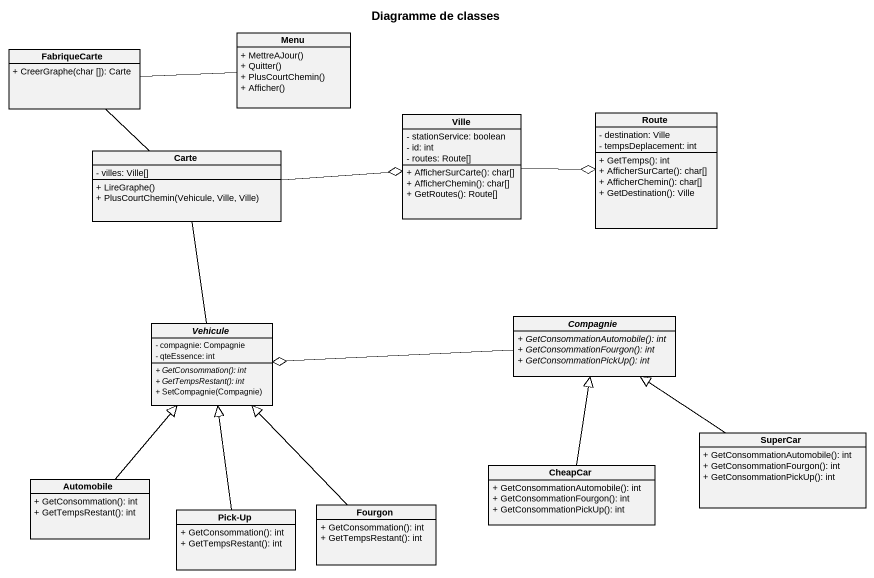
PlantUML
@startuml
title Diagramme de classes
hide circle
hide empty members
skinparam classAttributeIconSize 0
class Menu {
  + MettreAJour()
  + Quitter()
  + PlusCourtChemin()
  + Afficher()
}
class FabriqueCarte {
  + CreerGraphe(char []): Carte
}
class Ville {
  - stationService: boolean
  - id: int
  - routes: Route[]
  + AfficherSurCarte(): char[]
  + AfficherChemin(): char[]
  + GetRoutes(): Route[]
}
class Route {
  - destination: Ville
  - tempsDeplacement: int
  + GetTemps(): int
  + AfficherSurCarte(): char[]
  + AfficherChemin(): char[]
  + GetDestination(): Ville
}
class Carte {
  - villes: Ville[]
  + LireGraphe()
  + PlusCourtChemin(Vehicule, Ville, Ville)
}
abstract class Vehicule {
  - compagnie: Compagnie
  - qteEssence: int
  {abstract} + GetConsommation(): int
  {abstract} + GetTempsRestant(): int
  + SetCompagnie(Compagnie)
}
abstract class Compagnie {
  {abstract} + GetConsommationAutomobile(): int
  {abstract} + GetConsommationFourgon(): int
  {abstract} + GetConsommationPickUp(): int
}
class SuperCar {
  + GetConsommationAutomobile(): int
  + GetConsommationFourgon(): int
  + GetConsommationPickUp(): int
}
class Automobile {
  + GetConsommation(): int
  + GetTempsRestant(): int
}
class CheapCar {
  + GetConsommationAutomobile(): int
  + GetConsommationFourgon(): int
  + GetConsommationPickUp(): int
}
class "Pick-Up" as Pick_Up {
  + GetConsommation(): int
  + GetTempsRestant(): int
}
class Fourgon {
  + GetConsommation(): int
  + GetTempsRestant(): int
}
Menu -left- FabriqueCarte
FabriqueCarte -- Carte
Ville -right-o Route
Carte -right-o Ville
Carte -- Vehicule
Compagnie -left-o Vehicule
SuperCar -up-|> Compagnie
Automobile -up-|> Vehicule
CheapCar -up-|> Compagnie
Pick_Up -up-|> Vehicule
Fourgon -up-|> Vehicule
@enduml
